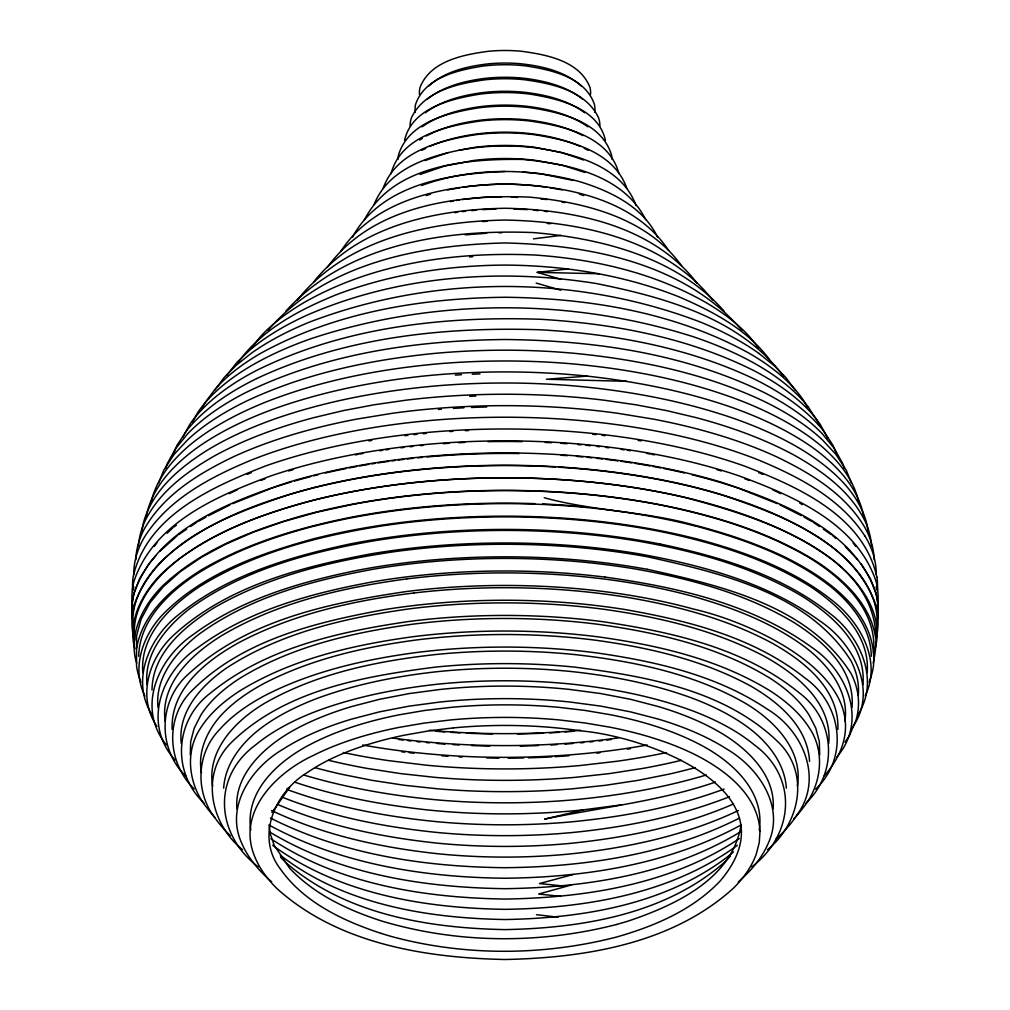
<?xml version="1.0" encoding="UTF-8"?>
<svg xmlns="http://www.w3.org/2000/svg" width="1010" height="1010" viewBox="0 0 1010 1010"><rect width="100%" height="100%" fill="white"/><g stroke="black" fill="none" stroke-linecap="round" stroke-linejoin="round"><path stroke-width="1.5" d="M190.284 755.063L190.675 741.63L194.173 728.248L200.826 715.143A292.496 125.922 0 0 1 239.446 678.556C291.562 646.387 352.541 632.5 412.572 624.218A327.177 140.857 0 0 1 597.377 624.218C657.422 632.487 718.426 646.375 770.554 678.556A292.483 125.922 0 0 1 809.149 715.105L815.815 728.223L819.325 741.618L819.716 755.051M172.142 729.435C170.387 689.173 206.065 660.944 237.855 643.168C292.168 614.13 353.248 600.609 413.923 592.971M759.255 830.144C765.391 789.605 729.283 758.99 696.559 742.842A248.637 107.035 0 0 0 610.33 714.714L585.156 710.447L559.035 707.353A254.583 109.598 0 0 0 450.675 707.391L424.528 710.484L399.367 714.777A248.637 107.035 0 0 0 313.416 742.842C280.704 759.002 244.609 789.605 250.745 830.144M773.13 808.821C775.541 777.548 750.973 752.235 726.581 736.404A260.706 112.236 0 0 0 658.394 706.571L630.455 699.286L600.697 693.554L569.602 689.426A273.167 117.602 0 0 0 440.36 689.439L409.252 693.567L379.507 699.299L351.543 706.583A260.706 112.236 0 0 0 283.406 736.404C259.027 752.235 234.459 777.548 236.87 808.821M797.37 786.058C803.404 750.001 774.114 720.458 745.658 703.452C693.592 673.405 633.51 661.184 574.387 654.531A304.389 131.047 0 0 0 435.562 654.531C376.452 661.184 316.395 673.417 264.342 703.452C235.81 720.471 206.57 750.102 212.618 786.197M828.692 743.549C832.871 702.947 795.931 673.721 764.04 656.172C714.032 629.773 658.204 616.807 602.541 609.106A336.62 144.922 0 0 0 408.823 608.929C345.609 617.817 281.121 632.563 226.909 667.774C202.252 684.666 177.331 711.356 181.308 743.562M138.686 656.26C139.557 620.658 167.521 593.602 195.246 575.031C231.656 551.586 272.864 536.916 314.552 525.983M740.848 825.978C731.758 879.268 674.857 905.212 628.914 920.842A233.108 100.318 0 0 1 616.289 924.529M391.085 173.669C400.856 135.681 447.417 125.631 481.076 120.897A98.488 42.395 0 0 1 528.861 120.897C562.532 125.619 609.156 135.668 618.915 173.682M862.944 684.704C866.441 645.175 832.467 615.229 801.94 596.127C752.45 566.724 696.079 551.435 639.81 541.423A368.158 158.494 0 0 0 370.216 541.448C306.889 552.937 242.299 570.322 189.577 608.777C166.448 626.819 143.672 653.445 147.056 684.717M867.173 672.609C870.279 635.164 839.386 605.962 810.74 586.81C765.1 558.126 712.795 542.383 660.376 531.5A371.933 160.123 0 0 0 386.893 525.187M851.998 707.48C855.382 669.605 823.175 640.895 793.948 622.513C746.087 593.88 691.471 579.033 636.969 569.261A358.159 154.189 0 0 0 373.043 569.274C311.711 580.51 249.104 597.377 198.175 634.848C176.081 652.182 154.694 677.76 158.04 707.631M223.639 788.191C225.078 765.542 239.143 746.276 255.997 732.086A270.895 116.617 0 0 1 318.352 697.935C356.82 683.909 397.22 676.043 437.848 671.612A290.097 124.886 0 0 1 572.089 671.612C612.704 676.031 653.091 683.884 691.56 697.91A270.895 116.617 0 0 1 754.003 732.086C770.857 746.276 784.922 765.542 786.348 788.191M844.852 721.216C849.473 691.585 828.541 665.451 806.573 648.243C773.281 623.082 733.714 608.007 693.908 596.62A347.617 149.657 0 0 0 634.848 583.578A352.149 151.601 0 0 0 406.601 578.945M404.568 140.339C411.903 107.792 451.432 98.791 479.788 94.145A87.946 37.862 0 0 1 530.061 94.132C558.467 98.765 598.084 107.742 605.432 140.352M873.208 663.065C897.158 557.47 759.129 516.981 682.596 496.857M133.118 589.688L133.863 586.797M876.188 632.083C882.399 597.617 858.008 566.976 832.303 547.117C791.587 516.905 743.044 499.723 694.413 487.11A378.826 163.09 0 0 0 315.549 487.148M875.064 648.963C884.76 613.423 859.043 580.119 832.303 559.666C791.587 529.467 743.044 512.272 694.413 499.66A378.889 163.115 0 0 0 315.549 499.697M136.552 648.445C142.751 612.843 172.445 587.921 201.533 569.779C247.854 542.673 299.957 527.447 352.301 517.019A377.273 162.421 0 0 1 534.808 503.649M165.691 468.564L166.953 464.234L175.361 448.92L187.835 433.631A361.277 155.527 0 0 1 245.329 392.789C325.662 353.424 416.309 340.395 505 339.512C593.691 340.395 684.338 353.424 764.671 392.789A361.277 155.527 0 0 1 822.165 433.631L834.487 448.692L843.047 464.234L844.309 468.564M146.336 516.173C151.841 487.489 173.164 465.534 195.801 448.692A371.137 159.769 0 0 1 276.134 408.116C323.465 391.463 372.905 381.616 422.71 376.149A349.624 150.515 0 0 1 587.126 376.124C636.982 381.603 686.484 391.438 733.866 408.116A371.124 159.782 0 0 1 814.199 448.692C836.836 465.534 858.159 487.476 863.664 516.173M453.389 727.907L428.379 730.95L404.316 735.192A232.275 100.003 0 0 0 340.812 754.445A229.952 98.993 0 0 0 308.113 772.044C275.402 791.36 254.798 836.368 280.692 869.433C304.376 902.738 343.324 920.918 381.086 933.392M383.169 188.352C396.034 151.184 440.701 140.15 475.369 134.734A104.8 45.109 0 0 1 534.479 134.709C569.198 140.112 613.941 151.134 626.831 188.352M865.216 695.865C882.248 660.628 859.927 621.541 831.558 599.915C791.979 568.68 743.625 551.321 695.398 538.519M134.191 592.302C157.472 528.381 229.106 502.21 288.33 482.288A378.523 162.951 0 0 1 721.62 482.313C780.869 502.159 852.516 528.369 875.809 592.289M134.191 604.864C157.472 540.931 229.106 514.759 288.33 494.849A378.548 162.976 0 0 1 555.588 467.011M158.431 483.537L163.784 470.13L174.124 454.349L187.658 439.805A365.292 157.257 0 0 1 247.45 400.629C305.575 373.447 369.142 360.065 432.709 353.588A334.348 143.938 0 0 1 577.24 353.588C640.82 360.065 704.399 373.447 762.55 400.629A365.292 157.257 0 0 1 822.342 439.805L835.863 454.349L846.216 470.13L851.392 482.957M374.117 204.475C389.86 164.933 437.595 153.507 475.369 147.283A104.8 45.122 0 0 1 534.479 147.271L561.585 152.472L583.578 159.997M173.619 453.566L176.952 445.41L186.661 430.664A356.48 153.47 0 0 1 256.679 378.561M364.244 220.256C392.183 164.441 468.387 158.583 522.978 159.454C568.011 163.658 623.561 175.235 645.668 219.612M857.843 714.916C880.202 679.957 860.267 636.376 830.005 613.537C781.323 574.955 720.244 556.775 660.376 544.062M202.24 408.179L204.967 402.801L214.701 389.696A341.292 146.93 0 0 1 260.302 353.538C334.613 312.406 420.905 298.139 505 297.268C589.095 298.139 675.387 312.406 749.698 353.55A340.787 146.715 0 0 1 805.046 402.801L807.078 406.828M352.389 237.287C381.022 184.06 450.334 173.379 505 171.536M797.509 814.123C823.491 778.445 802.824 730.558 768.029 709.651C717.756 675.589 657.056 661.702 597.806 653.066A316.319 136.186 0 0 0 414.984 652.7C363.095 659.745 311.067 671.637 264.292 695.865A286.082 123.157 0 0 0 219.751 729.397C195.889 753.51 194.854 793.279 216.064 819.4A354.965 152.813 0 0 0 230.331 835.737M192.531 422.079L197.594 412.736A345.748 148.849 0 0 1 311.686 338.451C434.199 298.165 569.905 297.622 692.835 336.583A345.685 148.823 0 0 1 808.215 406.992M182.734 437.267L189.766 424.465A351.53 151.336 0 0 1 255.959 370.733C343.627 327.038 443.92 315.978 540.691 319.286C613.966 323.718 687.999 337.542 754.041 370.72A351.518 151.336 0 0 1 820.473 424.819L827.922 438.454M852.238 727.642C878.511 691.004 853.665 643.648 820.41 621.327C767.714 582.871 703.111 565.524 639.81 553.972A368.246 158.532 0 0 0 370.203 553.998C300.778 567.065 227.679 585.876 174.174 634.697C149.164 657.169 136.628 696.812 156.916 726.341M340.623 251.591C375.24 198.111 445.801 185.386 505 183.997C563.807 185.398 633.636 197.884 668.633 250.442M836.911 756.907C867.906 720.976 847.276 671.132 811.813 647.397C751.819 603.803 677.18 587.189 604.977 577.089M272.006 812.52L273.533 810.298M272.435 811.977L289.529 787.447L286.84 788.861M845.029 742.097L849.246 736.075L855.887 720.597A319.564 137.575 0 0 0 851.152 673.657C808.265 605.52 720.711 585.649 647.322 569.312M327.341 267.385C371.945 205.282 458.199 194.349 528.937 197.089C584.752 202.126 647.637 217.933 681.8 266.16M268.13 330.245C325.422 263.017 420.741 244.9 505 242.956C589.247 244.912 684.591 263.017 741.87 330.257M214.663 390.34L224.106 377.576L236.264 365.254L251.01 353.475A345.205 148.621 0 0 1 309.199 322.215C433.606 274.594 576.407 274.543 700.801 322.215A345.205 148.621 0 0 1 758.99 353.475M154.202 546.46L156.904 542.963M805.942 803.165C838.679 771.968 835.308 719.776 799.112 692.734C743.789 647.789 671.461 631.932 602.541 621.655A336.646 144.935 0 0 0 408.823 621.478C339.448 631.692 266.577 647.511 210.888 692.734C174.692 719.776 171.321 771.968 204.058 803.165M251.477 348.097L260.1 337.062A348.412 149.998 0 0 1 303.177 303.05C372.942 262.916 455.611 251.477 534.984 255.025C594.486 259.128 654.366 272.877 706.432 302.811A348.387 149.985 0 0 1 749.9 337.062L758.523 348.109M226.619 375.48L236.971 362.325L250.265 349.675A345.963 148.95 0 0 1 306.863 315.234C397.22 275.78 499.394 268.016 596.152 283.507C664.214 297.243 740.57 318.024 783.747 376.642M238.07 362.577C261.653 329.55 298.985 309.994 335.699 294.97C389.595 274.341 447.443 265.415 505 265.087C564.312 265.441 623.965 274.897 679.212 296.927C712.858 311.459 747.375 329.487 769.506 359.648M297.331 299.995C346.152 238.688 430.5 221.455 505 220.054C579.5 221.468 663.86 238.688 712.681 300.008M815.613 789.163C849.309 757.285 841.822 704.235 805.096 678.089C753.965 637.297 688.479 620.708 625.266 609.573A344.625 148.369 0 0 0 384.722 609.585C316.509 622.097 243.094 639.532 192.43 690.171C164.68 716.847 167.041 762.765 194.147 788.911M285.88 311.143C347.061 243.423 446.925 229.156 533.482 232.578C602.238 238.423 676.877 257.373 724.119 311.156M155.755 555.904L148.899 563.731L139.607 578.73L134.014 593.665A349.675 150.54 0 0 0 132.449 618.865M159.681 551.447L177.697 535.313M824.223 776.059C897.877 689.956 762.095 624.66 693.908 609.181A347.617 149.657 0 0 0 634.848 596.127A352.174 151.614 0 0 0 406.601 591.506C330.005 602.781 247.816 619.787 188.92 673.657C158.583 699.728 156.866 748.309 185.777 776.059M167.079 533.293L172.723 527.927M751.806 866.845C794.037 834.79 798.632 777.119 754.003 744.635A270.895 116.617 0 0 0 691.56 710.459C653.091 696.445 612.716 688.58 572.089 684.161A290.097 124.886 0 0 0 437.86 684.174C397.22 688.593 356.82 696.458 318.352 710.497A270.895 116.63 0 0 0 255.997 744.635C211.368 777.132 215.963 834.79 258.194 866.845M767.512 849.688C799.794 823.605 810.235 773.609 778.647 742.501C724.915 689.881 646.135 676.309 574.387 667.08A304.389 131.047 0 0 0 435.562 667.092C363.827 676.309 285.072 689.906 231.34 742.514C199.765 773.647 210.194 823.592 242.488 849.688M428.48 86.229C444.703 71.407 467.226 66.243 488.474 63.845A75.573 32.535 0 0 1 521.4 63.832C542.686 66.231 565.246 71.382 581.508 86.216M427.344 99.22C443.213 86.494 463.615 81.242 483.411 78.565A79.222 34.113 0 0 1 526.45 78.553C546.296 81.229 566.749 86.469 582.656 99.22M173.935 527.043L176.359 525.25M425.286 112.792C442.494 100.015 464.057 94.852 485.015 92.339A83.186 35.817 0 0 1 524.935 92.339C545.892 94.839 567.468 99.99 584.702 112.792M739.307 838.59C670.829 884.406 585.926 897.776 505 899.064C424.149 897.789 339.398 884.419 270.933 838.78M178.985 534.442L186.648 529.177M190.486 526.551L196.887 522.17M421.978 126.869C438.959 114.976 459.499 109.535 479.788 106.706A87.958 37.862 0 0 1 530.061 106.681C550.399 109.509 570.991 114.951 588.009 126.856M741.403 831.281C670.968 874.357 586.381 887.55 505 888.686C423.985 887.601 339.903 874.445 269.607 831.95M419.68 140.036L422.319 138.421M198.187 521.45L205.977 517.12M208.578 515.681L229.977 504.899M738.386 810.538C685.5 835.535 627.551 847.971 569.627 854.005A294.466 126.768 0 0 1 440.133 853.98C382.285 847.933 324.412 835.497 271.614 810.538M741.113 824.955C669.213 864.156 586.053 877.4 505 878.233C423.947 877.4 340.787 864.156 268.887 824.955M739.56 818.037C667.332 854.548 585.232 866.896 505 867.704C424.768 866.896 342.668 854.548 270.427 818.037M426.27 135.996C442.569 127.336 460.712 122.778 478.917 120.354A93.046 40.059 0 0 1 530.944 120.329C548.872 122.74 566.787 127.109 582.871 135.593M421.763 150.313L425.753 148.356M229.257 493.637L237.514 489.648M232.729 503.637L270.92 488.423A377.74 162.623 0 0 1 291.511 481.896M256.679 378.561C344.726 337.214 444.034 326.647 540.249 329.778C613.234 333.919 686.838 347.124 753.308 378.561A356.48 153.47 0 0 1 823.327 430.664L833.048 445.41L836.381 453.566M247.147 474.435L251.364 472.604M729.384 796.637L726.493 797.887C677.634 816.61 625.998 827.076 574.046 832.354A315.347 135.757 0 0 1 438.113 832.568C385.012 827.203 331.962 816.951 282.219 797.18M733.538 803.973C682.053 826.331 626.427 837.606 570.789 843.325A305.197 131.388 0 0 1 436.913 843.11C382.487 837.252 328.023 826.268 277.624 804.414M429.742 146.412C446.029 139.367 463.489 135.441 481.076 133.459A98.488 42.395 0 0 1 528.861 133.446C546.448 135.441 563.933 139.355 580.232 146.399M260.82 480.47L265.188 478.753M425.021 160.552L448.314 152.497M724.107 789.062C674.528 807.407 622.122 817.065 569.602 822.014A324.702 139.784 0 0 1 439.022 821.887C387.474 816.964 336.09 807.394 287.345 789.618M420.059 174.452L444.842 165.981L473.576 160.476A111.592 48.038 0 0 1 535.287 160.325L563.29 165.501L584.828 172.445M421.549 185.499C471.935 167.294 527.965 167.698 579.361 181.573C610.141 190.915 643.218 206.734 657.624 237.312M426.258 195.574L430.55 194.147M715.396 782.106C660.111 801.082 601.619 807.318 544.617 819.123L583.553 809.831L621.377 804.869M314.552 538.532C260.694 553.366 204.853 572.645 164.365 612.931C143.041 634.128 130.946 667.673 144.91 696.117M315.524 487.123C260.113 501.806 203.25 521.615 160.906 561.85C143.016 580.207 128.826 605.672 133.787 632.02M315.524 499.685C260.113 514.368 203.25 534.176 160.906 574.412C142.082 593.59 127.134 621.44 134.873 648.811M571.509 884.962L538.62 894.027L560.55 896.35M573.289 874.483L539.491 883.561L565.613 886.25M616.315 924.554C539.466 944.262 457.151 943.744 381.086 920.842C347.503 909.909 314.097 894.33 289.618 868.183L274.164 845.256L270.125 833.439L269.152 825.978M450.409 201.621L453.452 201.066M456.495 200.498L459.537 199.942M454.816 212.668L457.719 212.15M447.645 189.893L459.802 187.784M462.845 187.254C490.683 183.138 519.153 183.138 546.991 187.229M386.868 525.149C321.672 535.25 255.782 551.561 199.248 586.823C170.602 605.949 139.708 635.164 142.827 672.622M458.805 150.263L473.576 147.915A111.58 48.038 0 0 1 535.287 147.776C573.112 153.432 621.516 165.451 636.06 205.573M406.588 578.932C342.289 587.631 277.182 602.503 220.925 636.073C191.925 654.228 159.959 683.631 165.148 721.216M533.482 238.852L561.106 235.38M560.891 279.328L537.219 272.359L568.289 268.95M462.593 199.5L482.578 197.354L502.008 196.66M462.353 211.645L465.446 211.317M471.619 210.648L476.253 210.156M469.587 256.995L472.693 256.654M465.294 234.85L486.656 233.247M587.126 376.124L546.41 379.255L626.68 381.313M482.389 209.6L495.96 209.12M498.889 232.818L501.945 232.717M482.49 221.506L486.984 221.367M537.219 272.359L599.069 273.735M513.976 209.108L527.447 209.588M547.395 223.5L550.538 223.69M511.249 196.988L517.499 197.43M540.943 199.084L547.193 199.525M522.978 172.003L540.527 173.745L573.061 180.399M533.57 210.13L538.204 210.636M544.377 211.292L547.458 211.62M536.55 914.694L558.139 917.206M550.033 187.759L562.216 189.867M561.901 202.025L564.817 202.555M544.264 497.741C593.261 511.186 644.683 511.212 693.706 524.922C724.625 532.863 755 542.963 783.924 556.548C826.041 577.417 877.576 611.984 873.524 665.363A336.507 144.872 0 0 1 869.08 682.167M695.398 525.97C743.537 539.012 792.042 555.98 831.558 587.365C852.301 604.548 870.847 628.157 871.314 656.26M536.159 283.065L560.84 290.224M294.604 782.106C337.188 796.587 381.654 804.73 426.27 809.805A333.792 143.698 0 0 0 583.553 809.831M579.361 194.122L583.755 195.586M744.812 478.753L749.18 480.47M758.636 472.604L762.853 474.435M777.271 503.637L739.08 488.423A377.74 162.623 0 0 0 692.001 474.763M780.01 504.886L801.41 515.668M772.473 489.648L780.73 493.625M584.222 148.344L588.211 150.288M804.01 517.12L811.813 521.45M799.806 503.106L802.369 504.621M813.113 522.17L819.514 526.551M823.339 529.177L831.015 534.429M280.338 855.205C343.564 904.455 426.813 918.178 505 919.529C583.326 918.166 666.764 904.417 730.015 854.902A324.008 139.494 0 0 0 733.475 851.885M759.002 353.475L774.304 365.772L785.894 377.576L795.337 390.34M832.303 535.313L835.851 538.393M845.307 546.625L857.49 559.616M696.925 283.04C652.574 225.369 573.92 209.55 505 208.262C437.267 209.461 361.062 224.801 315.663 279.467A341.266 146.917 0 0 0 313.971 281.765M853.096 542.951L855.798 546.46M864.989 536.133C840.598 498.41 798.961 476.821 758.636 460.055A376.414 162.055 0 0 0 641.123 428.354A371.743 160.035 0 0 0 401.803 423.506A376.414 162.055 0 0 0 251.376 460.055C210.901 476.884 169.036 498.574 144.733 536.6A351.253 151.222 0 0 0 133.762 574.538M175.02 759.949C142.195 723.703 160.981 671.953 198.175 647.41C249.104 609.926 311.699 593.085 373.018 581.81A358.298 154.252 0 0 1 604.965 577.114M808.253 406.98L817.33 421.006L819.085 425.311M861.315 564.022L870.38 578.717L876.074 594.031A349.675 150.54 0 0 1 877.551 618.877M166.435 744.963C136.224 707.985 157.598 658.873 192.998 634.709C241.175 599.069 300.033 581.962 358.02 570.183A363.436 156.462 0 0 1 647.309 569.324M152.156 714.928C130.063 680.374 149.278 637.146 179.111 614.282C227.881 575.157 289.39 556.863 349.612 544.062A371.781 160.06 0 0 1 660.351 544.087M875.809 604.851C852.528 540.918 780.881 514.759 721.658 494.837A378.548 162.976 0 0 0 558.631 467.188M136.64 663.216C127.803 634.533 143.016 604.851 163.456 585.118C201.697 549.352 251.932 530.263 301.46 515.933A378.068 162.761 0 0 1 682.533 509.469C730.179 520.63 777.447 536.398 818.87 563.012C844.827 580.662 870.292 604.662 875.519 637.083M876.882 577.127C863.399 515.643 797.837 486.833 744.812 466.191A376.288 162.004 0 0 0 265.087 466.14C212.15 486.934 146.576 515.643 133.118 577.139A350.773 151.008 0 0 0 132.638 590.522M876.137 586.797L876.882 589.688M201.457 772.574C197.556 752.336 206.621 731.934 219.738 716.835A286.082 123.169 0 0 1 264.279 683.316C311.067 659.088 363.095 647.195 414.984 640.151A316.345 136.186 0 0 1 597.806 640.517C650.692 647.966 703.844 660.363 750.998 686.232C778.849 702.303 807.823 726.935 809.553 761.452M134.785 640.188C130.29 606.77 154.644 577.922 179.439 558.783C215.685 531.942 258.396 515.655 301.46 503.384A377.967 162.711 0 0 1 682.52 496.92M837.858 729.422C839.6 689.211 804.01 661.007 772.271 643.231C726.708 618.701 676.031 605.52 625.266 597.024A344.763 148.419 0 0 0 413.936 592.984M152.03 690.007C152.283 653.091 184.413 626.566 213.11 608.386C268.067 576.306 330.939 561.093 393.37 551.826A363.613 156.537 0 0 1 647.322 556.75C720.711 573.099 808.265 592.971 851.152 661.108A319.564 137.575 0 0 1 858.311 695.221M873.524 652.813C877.766 609.977 841.81 577.48 808.442 557.217C762.121 530.098 709.992 514.873 657.624 504.457A377.197 162.383 0 0 0 352.313 504.482L317.228 512.133L284.264 521.337L253.762 531.992L225.407 544.314L201.533 557.217L180.525 571.509L163.292 586.696L150.086 602.642L141.122 619.105L136.552 635.896L136.552 666.007A336.431 144.834 0 0 0 140.92 682.167M151.26 501.957A339.991 146.374 0 0 1 151.942 498.852C157.901 477.326 172.659 459.714 189.362 445.46A368.271 158.545 0 0 1 268.079 401.147C323.048 379.911 381.439 368.801 439.994 363.663A342.213 147.321 0 0 1 569.754 363.638C628.397 368.776 686.863 379.886 741.908 401.147A368.284 158.545 0 0 1 820.625 445.46C837.303 459.702 852.162 477.288 857.957 498.852A339.991 146.374 0 0 1 858.74 501.97M455.295 375.089A342.213 147.334 0 0 1 461.456 374.723M472.238 374.205A342.213 147.334 0 0 1 480.028 373.927M141.981 531.172A345.786 148.861 0 0 1 143.635 522.069C152.573 490.797 178.656 468.564 205.055 451.609A373.309 160.716 0 0 1 276.765 418.228C327.783 400.705 381.149 390.895 434.792 386.009A355.798 153.179 0 0 1 575.144 386.009C628.813 390.895 682.204 400.692 733.247 418.228A373.309 160.716 0 0 1 804.945 451.609C831.331 468.564 857.427 490.784 866.353 522.069A345.786 148.861 0 0 1 868.019 531.159M469.675 396.311A356.227 153.356 0 0 1 475.798 396.072M138.446 546.322A348.248 149.922 0 0 1 145.188 520.668C159.681 491.453 187.027 471.544 214.701 455.788A374.672 161.297 0 0 1 314.097 417.572L343.375 410.603L374.028 404.795L405.805 400.212A361.997 155.843 0 0 1 604.169 400.212L635.947 404.795L666.587 410.603L695.877 417.572A374.672 161.31 0 0 1 795.299 455.788C822.986 471.531 850.306 491.466 864.838 520.668A348.248 149.922 0 0 1 871.554 546.322M438.378 409.454A361.959 155.83 0 0 1 441.37 409.227M453.389 408.394A361.959 155.83 0 0 1 463.944 407.8M471.506 407.472A361.959 155.83 0 0 1 486.719 406.992M135.769 559.83A349.978 150.667 0 0 1 144.455 528.722C163.847 494.685 198.68 473.538 233.02 456.974A375.758 161.764 0 0 1 356.644 419.125L392.246 413.305A367.11 158.052 0 0 1 617.59 413.267L653.192 419.099A375.745 161.764 0 0 1 776.968 456.974C811.308 473.526 846.153 494.673 865.532 528.71A349.965 150.667 0 0 1 874.231 559.818M574.084 731.227A369.938 159.264 0 0 1 564.969 731.922M558.871 732.338A369.938 159.264 0 0 1 549.68 732.869M543.557 733.159A369.938 159.264 0 0 1 517.36 733.942M492.602 733.942A369.938 159.264 0 0 1 466.33 733.159M460.194 732.856A369.938 159.264 0 0 1 450.99 732.326M444.88 731.909A369.938 159.264 0 0 1 435.764 731.215M865.052 536.133A351.253 151.222 0 0 1 876.238 574.538M638.168 440.41A376.414 162.055 0 0 1 641.11 440.903M368.852 440.916A371.579 159.971 0 0 1 371.794 440.423M404.846 435.701A371.579 159.971 0 0 1 407.901 435.348M414.024 434.653A371.579 159.971 0 0 1 417.092 434.325M423.266 433.707A371.579 159.971 0 0 1 426.346 433.404M449.69 431.56A371.579 159.971 0 0 1 452.821 431.358M465.395 430.689A371.579 159.971 0 0 1 468.539 430.55M592.845 434.287A371.579 159.971 0 0 1 595.913 434.616M602.048 435.31A371.579 159.971 0 0 1 605.091 435.676M611.315 739.484A369.837 159.214 0 0 1 606.745 740.065M602.162 740.608A369.837 159.214 0 0 1 599.094 740.961M592.933 741.643A369.837 159.214 0 0 1 589.853 741.959M583.666 742.565A369.837 159.214 0 0 1 580.561 742.842M572.796 743.511A369.837 159.214 0 0 1 564.981 744.092M557.141 744.61A369.837 159.214 0 0 1 550.854 744.976M538.444 745.557A369.837 159.214 0 0 1 520.213 746.074M489.787 746.074A369.837 159.214 0 0 1 471.544 745.557M459.133 744.976A369.837 159.214 0 0 1 452.846 744.61M445.006 744.092A369.837 159.214 0 0 1 437.191 743.511M429.427 742.842A369.837 159.214 0 0 1 426.334 742.565M420.135 741.959A369.837 159.214 0 0 1 417.054 741.643M410.893 740.961A369.837 159.214 0 0 1 407.825 740.608M403.23 740.065A369.837 159.214 0 0 1 398.66 739.484M580.561 730.293A369.837 159.214 0 0 1 429.427 730.293M876.958 577.127A350.773 151.008 0 0 1 877.387 590.231M288.57 470.976A376.288 162.004 0 0 1 293.115 469.625M355.305 454.866A376.288 162.004 0 0 1 358.411 454.298M359.964 454.008A376.288 162.004 0 0 1 362.944 453.477M379.571 450.763A376.288 162.004 0 0 1 382.626 450.308M385.681 449.854A376.288 162.004 0 0 1 388.749 449.425M400.856 447.821A376.288 162.004 0 0 1 403.849 447.455M409.845 446.761A376.288 162.004 0 0 1 412.85 446.433M420.412 445.637A376.288 162.004 0 0 1 423.43 445.347M443.238 443.693A376.288 162.004 0 0 1 449.374 443.276M458.603 442.733A376.288 162.004 0 0 1 464.777 442.418M487.956 441.66A376.288 162.004 0 0 1 522.044 441.66M545.274 442.43A376.288 162.004 0 0 1 551.536 442.733M560.916 443.289A376.288 162.004 0 0 1 567.153 443.718M578.023 444.577A376.288 162.004 0 0 1 581.129 444.842M585.787 445.271A376.288 162.004 0 0 1 590.446 445.726M596.62 446.369A376.288 162.004 0 0 1 599.713 446.71M605.848 447.417A376.288 162.004 0 0 1 608.904 447.796M621.163 449.412A376.288 162.004 0 0 1 624.231 449.841M627.286 450.283A376.288 162.004 0 0 1 630.341 450.75M646.956 453.465A376.288 162.004 0 0 1 649.948 453.995M651.5 454.273A376.288 162.004 0 0 1 654.606 454.853M716.822 469.599A376.288 162.004 0 0 1 721.38 470.963M630.455 748.675A368.738 158.747 0 0 1 627.437 749.142M599.927 752.791A368.738 158.747 0 0 1 596.834 753.144M568.933 755.745A368.738 158.747 0 0 1 555.008 756.679M551.902 756.856A368.738 158.747 0 0 1 528.445 757.828M523.748 757.942A368.738 158.747 0 0 1 508.118 758.144M498.902 758.119A368.738 158.747 0 0 1 486.681 757.954M462.176 757.071A368.738 158.747 0 0 1 459.02 756.907M448.023 756.237A368.738 158.747 0 0 1 441.761 755.796M413.873 753.22A368.738 158.747 0 0 1 409.265 752.702M404.682 752.16A368.738 158.747 0 0 1 401.626 751.781M618.322 737.906A368.738 158.747 0 0 1 392.536 738.032M132.449 606.303A349.675 150.54 0 0 1 134.027 581.116C153.848 522.486 217.402 495.809 270.92 475.874A377.702 162.61 0 0 1 739.08 475.874C792.673 495.834 856.48 522.625 876.074 581.482A349.675 150.54 0 0 1 877.551 606.328M294.541 481.025A377.74 162.623 0 0 1 310.663 476.619M313.592 475.861A377.74 162.623 0 0 1 318.011 474.763M325.46 472.983A377.74 162.623 0 0 1 346.177 468.514M349.144 467.92A377.74 162.623 0 0 1 356.644 466.506M359.661 465.963A377.74 162.623 0 0 1 362.678 465.421M364.193 465.155A377.74 162.623 0 0 1 368.751 464.385M371.806 463.88A377.74 162.623 0 0 1 374.874 463.388M377.955 462.908A377.74 162.623 0 0 1 388.799 461.33M391.918 460.901A377.74 162.623 0 0 1 395.036 460.484M398.167 460.08A377.74 162.623 0 0 1 404.177 459.335M407.207 458.982A377.74 162.623 0 0 1 413.267 458.313M417.824 457.833A377.74 162.623 0 0 1 422.407 457.378M426.99 456.949A377.74 162.623 0 0 1 519.039 453.553M561.156 455.245A377.74 162.623 0 0 1 567.33 455.661M576.533 456.381A377.74 162.623 0 0 1 582.694 456.911M587.302 457.341A377.74 162.623 0 0 1 591.898 457.795M596.481 458.275A377.74 162.623 0 0 1 602.579 458.957M605.609 459.31A377.74 162.623 0 0 1 617.905 460.876M621.024 461.292A377.74 162.623 0 0 1 631.869 462.883M634.949 463.363A377.74 162.623 0 0 1 645.63 465.13M647.145 465.395A377.74 162.623 0 0 1 650.175 465.926M653.192 466.469A377.74 162.623 0 0 1 660.692 467.895M663.671 468.476A377.74 162.623 0 0 1 684.464 472.958M647.284 744.989A366.895 157.951 0 0 1 362.704 744.989M132.272 616.34A347.92 149.783 0 0 1 134.267 592.315M875.733 592.302A347.932 149.783 0 0 1 877.728 616.34M875.733 604.851A347.932 149.783 0 0 1 876.162 637.891M133.838 637.903A347.92 149.783 0 0 1 134.267 604.864M343.337 752.526A367.337 158.141 0 0 0 389.09 760.707L426.977 765.252A360.835 155.338 0 0 0 580.346 765.504L617.034 761.25A367.324 158.141 0 0 0 666.512 752.564M328.616 760.303A366.794 157.913 0 0 0 367.223 768.433L400.44 773.584L434.628 777.321A355.166 152.901 0 0 0 575.245 777.334L609.447 773.597L642.688 768.433A366.794 157.913 0 0 0 681.384 760.303M314.767 767.6A366.327 157.712 0 0 0 341.279 774.203L372.147 780.364L404.278 785.262L437.305 788.785A348.715 150.124 0 0 0 572.657 788.797L605.71 785.262L637.828 780.376L668.696 774.203A366.314 157.699 0 0 0 695.221 767.6M542.66 503.952A377.273 162.421 0 0 1 583.023 506.666M303.682 774.973A365.797 157.484 0 0 0 308.214 776.324C349.813 788.318 392.612 795.716 435.689 799.756A341.531 147.031 0 0 0 574.248 799.756C617.35 795.728 660.161 788.33 701.786 776.324A365.797 157.484 0 0 0 706.306 774.973M314.64 526.046A373.965 160.994 0 0 1 695.309 526.033M314.628 538.582A374.104 161.057 0 0 1 695.334 538.57M793.885 818.719A359.61 154.808 0 0 0 803.556 807.23C821.345 784.846 825.763 751.945 809.149 727.654A292.483 125.922 0 0 0 770.554 691.118C718.426 658.924 657.422 645.049 597.377 636.767A327.177 140.857 0 0 0 412.572 636.767C352.541 645.049 291.562 658.937 239.446 691.118A292.496 125.922 0 0 0 200.826 727.692C184.161 752.071 188.731 785.086 206.621 807.47A359.623 154.82 0 0 0 215.079 817.62M797.509 814.123A354.649 152.674 0 0 1 775.705 839.449M272.637 845.244A331.091 142.536 0 0 0 275.2 847.213C341.481 894.292 425.311 908.154 505 909.341C584.689 908.154 668.519 894.292 734.788 847.213A331.091 142.536 0 0 0 737.363 845.244M280.527 857.086A315.852 135.971 0 0 0 287.181 863.752C346.784 914.694 428.922 928.152 505 929.604C581.078 928.152 663.216 914.694 722.819 863.752A315.852 135.971 0 0 0 730.508 855.95M738.247 881.894A335.964 144.632 0 0 0 768.32 843.135C785.225 806.157 758.182 767.297 726.581 748.953A260.706 112.236 0 0 0 658.394 719.12L630.455 711.848L600.697 706.116L569.602 701.975A273.167 117.602 0 0 0 440.347 701.988L409.252 706.116L379.507 711.848L351.543 719.133A260.706 112.236 0 0 0 283.419 748.966C251.806 767.31 224.775 806.157 241.68 843.135A335.964 144.632 0 0 0 271.703 881.844M453.389 727.907A235.759 101.492 0 0 1 581.621 730.962C648.963 736.909 795.88 791.499 720.383 880.745C692.772 910.061 654.404 926.258 616.315 937.103C543.733 955.75 466.229 956.268 393.685 937.103A233.108 100.318 0 0 1 381.111 933.379M398.066 159.226A150.591 64.829 0 0 1 398.508 154.984C408.583 121.806 448.793 112.602 478.917 107.792A93.046 40.059 0 0 1 530.944 107.78C561.118 112.564 601.379 121.755 611.505 154.984A150.591 64.829 0 0 1 611.934 159.226M410.098 125.985A126.427 54.426 0 0 1 411.613 117.349C424.642 90.521 458.123 83.552 485.015 79.79A83.186 35.804 0 0 1 524.922 79.79C551.839 83.54 585.346 90.509 598.387 117.349A126.427 54.426 0 0 1 599.902 125.985M415.299 112.337A118.751 51.119 0 0 1 415.527 104.548C424.806 77.214 458.187 70.006 483.411 66.016A79.222 34.1 0 0 1 526.45 65.991C551.712 69.98 585.169 77.164 594.473 104.548A118.751 51.119 0 0 1 594.701 112.337M419.478 94.448A112.173 48.291 0 0 1 420.021 87.479C430.285 60.89 463.388 54.641 488.474 51.283A75.573 32.535 0 0 1 521.4 51.27C546.536 54.616 579.69 60.852 589.979 87.479A112.173 48.291 0 0 1 590.522 94.448M760.012 830.99L759.255 842.693L756.174 854.334A327.783 141.11 0 0 1 733.967 887.676C672.774 943.731 585.144 957.833 505 959.5C424.995 957.846 337.605 943.757 276.361 888.017A327.77 141.11 0 0 1 253.826 854.334C237.464 810.765 277.043 772.132 313.428 755.404A248.637 107.035 0 0 1 399.367 727.326L424.528 723.046L450.675 719.941A254.583 109.598 0 0 1 559.035 719.915L585.156 722.996L610.33 727.263A248.637 107.047 0 0 1 696.559 755.392C726.114 770.579 757.79 795.085 760.012 830.99"/></g></svg>
